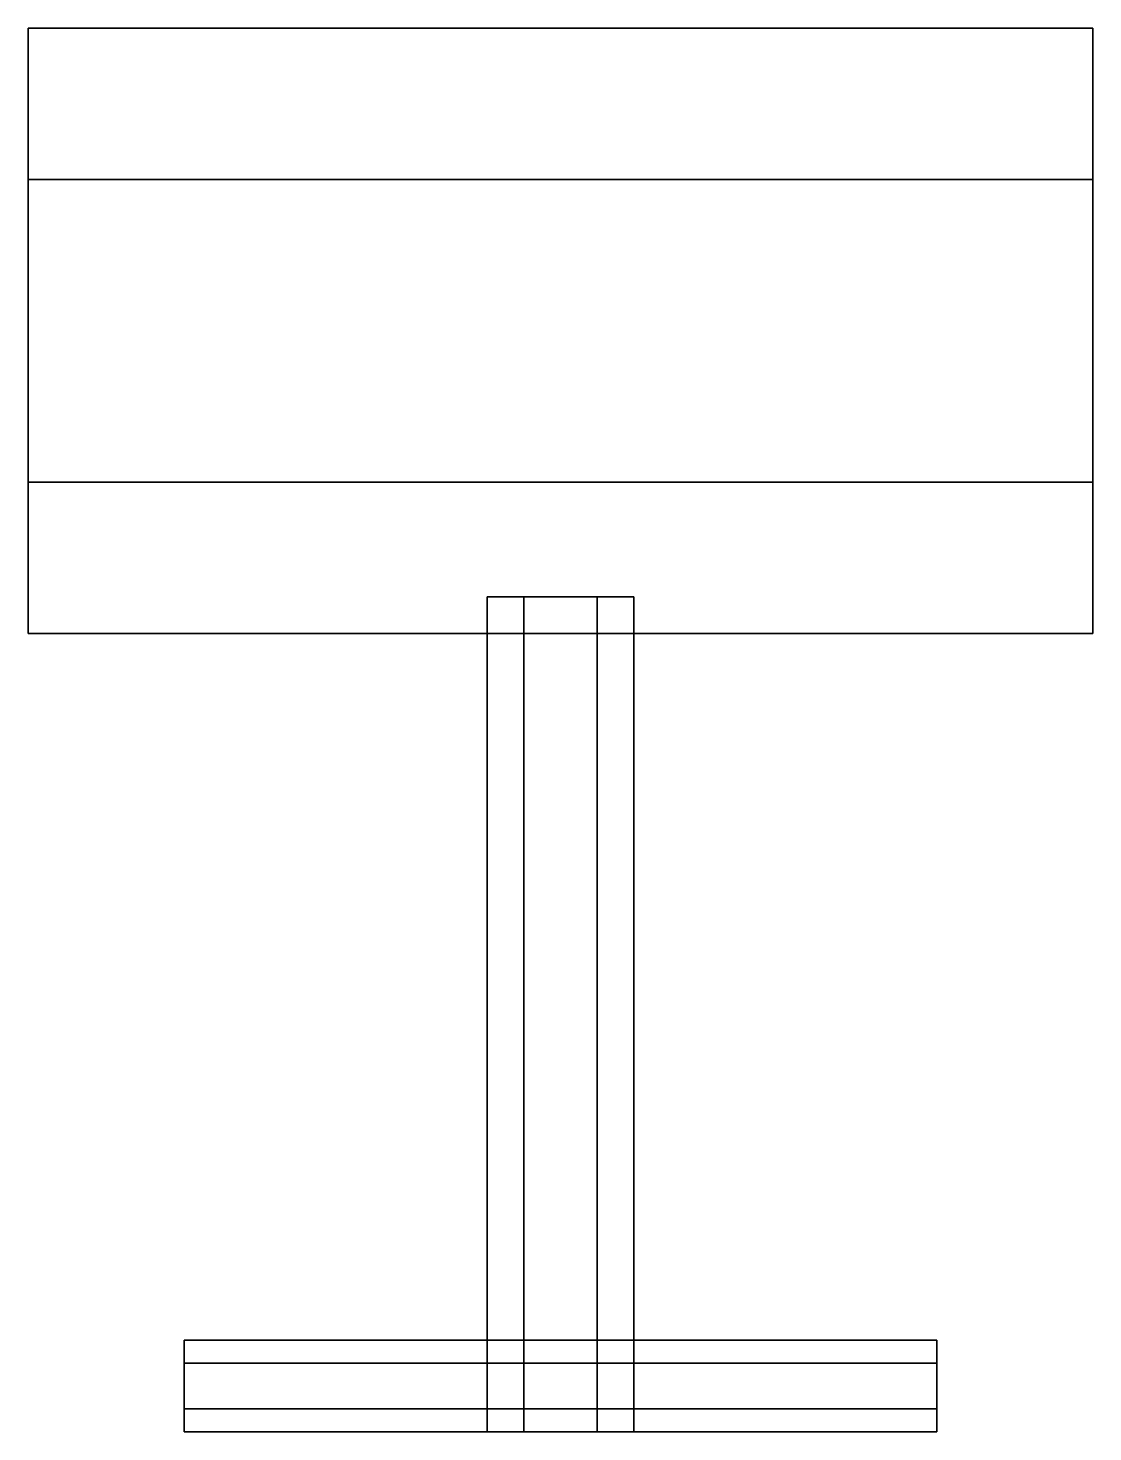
# Model space of a CAD drawing. Extents: x -0.58 to 0.58, y -0.05 to 1.48.
import ezdxf

# ---------------------------------------------------------------- set-up
doc = ezdxf.new("R2010")
doc.units = 0
doc.layers.add('SHASSIS2', color=4, linetype='CONTINUOUS')

msp = doc.modelspace()

# ---------------------------------------------------------------- linework, layer by layer
at = {"layer": 'SHASSIS2'}
for points in [[(-0.58, 1.48), (-0.58, 1.315, 0.2858), (0.58, 1.315, 0.2858), (0.58, 1.48)], [(-0.58, 1.315, -0.2858), (-0.58, 1.48), (0.58, 1.48), (0.58, 1.315, -0.2858)], [(-0.58, 1.48), (-0.58, 0.82), (-0.58, 0.985, 0.2858), (-0.58, 1.315, 0.2858)], [(-0.58, 1.315, -0.2858), (-0.58, 0.985, -0.2858), (-0.58, 0.82), (-0.58, 1.48)], [(0.58, 1.315, 0.2858), (0.58, 0.985, 0.2858), (0.58, 0.82), (0.58, 1.48)], [(0.58, 1.48), (0.58, 0.82), (0.58, 0.985, -0.2858), (0.58, 1.315, -0.2858)], [(-0.58, 1.315, 0.2858), (-0.58, 0.985, 0.2858), (0.58, 0.985, 0.2858), (0.58, 1.315, 0.2858)], [(-0.58, 0.985, -0.2858), (-0.58, 1.315, -0.2858), (0.58, 1.315, -0.2858), (0.58, 0.985, -0.2858)], [(-0.58, 0.985, 0.2858), (-0.58, 0.82), (0.58, 0.82), (0.58, 0.985, 0.2858)], [(-0.58, 0.82), (-0.58, 0.985, -0.2858), (0.58, 0.985, -0.2858), (0.58, 0.82)], [(-0.08, -0.05), (-0.04, -0.05, 0.0693), (-0.04, 0.86, 0.0693), (-0.08, 0.86)], [(-0.04, -0.05, -0.0693), (-0.08, -0.05), (-0.08, 0.86), (-0.04, 0.86, -0.0693)], [(-0.04, -0.05, 0.0693), (0.04, -0.05, 0.0693), (0.04, 0.86, 0.0693), (-0.04, 0.86, 0.0693)], [(0.04, -0.05, -0.0693), (-0.04, -0.05, -0.0693), (-0.04, 0.86, -0.0693), (0.04, 0.86, -0.0693)], [(0.04, -0.05, 0.0693), (0.08, -0.05), (0.08, 0.86), (0.04, 0.86, 0.0693)], [(0.08, -0.05), (0.04, -0.05, -0.0693), (0.04, 0.86, -0.0693), (0.08, 0.86)], [(0.41, 0.025, 0.0433), (0.41, 0.05), (-0.41, 0.05), (-0.41, 0.025, 0.0433)], [(0.41, 0.05), (0.41, 0.025, -0.0433), (-0.41, 0.025, -0.0433), (-0.41, 0.05)], [(0.41, -0.025, 0.0433), (0.41, 0.025, 0.0433), (-0.41, 0.025, 0.0433), (-0.41, -0.025, 0.0433)], [(0.41, 0.025, -0.0433), (0.41, -0.025, -0.0433), (-0.41, -0.025, -0.0433), (-0.41, 0.025, -0.0433)], [(0.41, -0.05), (0.41, -0.025, 0.0433), (-0.41, -0.025, 0.0433), (-0.41, -0.05)], [(0.41, -0.025, -0.0433), (0.41, -0.05), (-0.41, -0.05), (-0.41, -0.025, -0.0433)], [(0.08, -0.05), (-0.08, -0.05), (-0.04, -0.05, -0.0693), (0.04, -0.05, -0.0693)], [(0.04, -0.05, 0.0693), (-0.04, -0.05, 0.0693), (-0.08, -0.05), (0.08, -0.05)]]:
    msp.add_3dface(points, dxfattribs=at)

doc.saveas('drawing.dxf')
